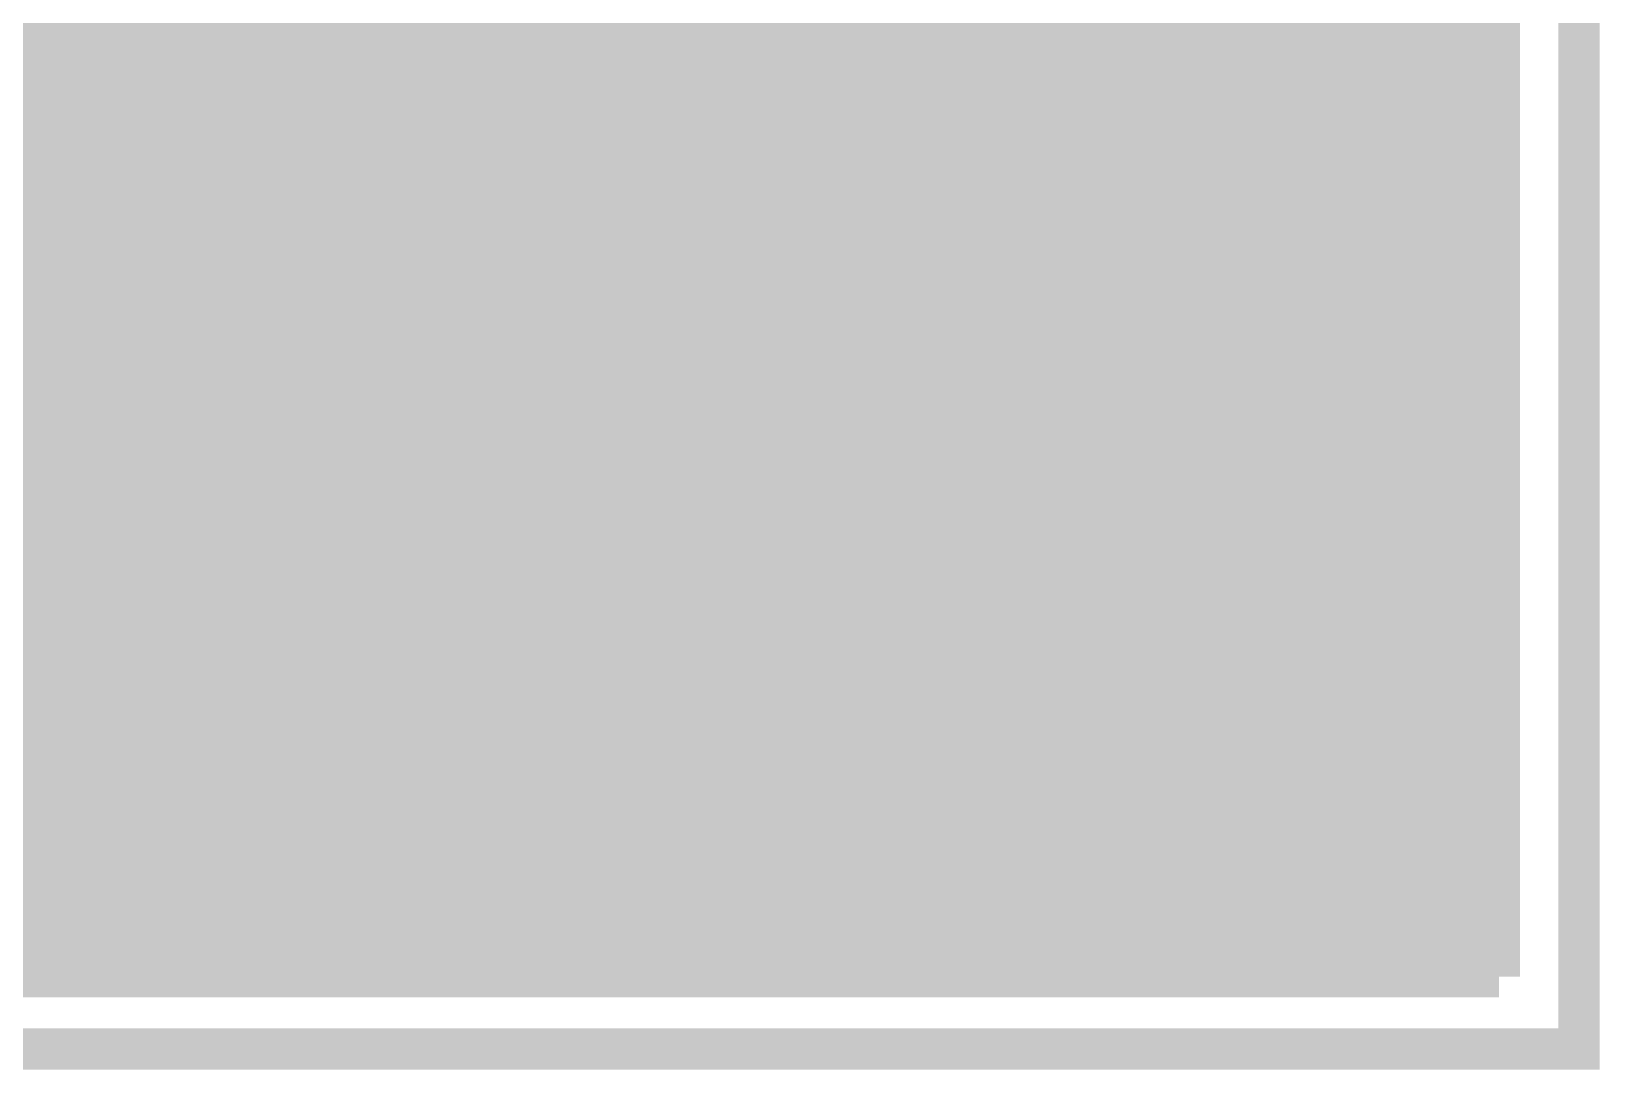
# Model space of a CAD drawing. Extents: x -4 to 136, y -50 to 40.
# Drawn here: x 126.49 to 136.13, y -4.13 to 2.25 of the extents above; entities that cross this region are included whole.
import ezdxf

# ---------------------------------------------------------------- set-up
doc = ezdxf.new("R2010")
doc.units = 0
doc.header["$MEASUREMENT"] = 0
doc.layers.get('0').update_dxf_attribs({"linetype": 'CONTINUOUS'})
for name, color, linetype in [('25-335-0_BOT', 7, 'CONTINUOUS'), ('25-335-0_DRD', 7, 'CONTINUOUS'), ('25-335-0_GND', 6, 'CONTINUOUS'), ('25-335-0_IN1', 4, 'CONTINUOUS'), ('25-335-0_SMT', 5, 'CONTINUOUS'), ('25-335-0_SPT', 10, 'CONTINUOUS'), ('25-335-0_SST', 9, 'CONTINUOUS'), ('25-335-0_TOP', 12, 'CONTINUOUS'), ('THRUHOLE_NPT', 8, 'CONTINUOUS')]:
    doc.layers.add(name, color=color, linetype=linetype)

# ---------------------------------------------------------------- blocks, each defined once
blk = doc.blocks.new('ROUND_1')
at = {"const_width": 1.6002}
blk.add_lwpolyline([(-0.8001, 0, 1), (0.8001, 0, 1)], format="xyb", close=True, dxfattribs=at)
blk = doc.blocks.new('ROUND_46')
at = {"const_width": 2.00025}
blk.add_lwpolyline([(-1.000124, 0, 1), (1.000124, 0, 1)], format="xyb", close=True, dxfattribs=at)
blk = doc.blocks.new('RECTANGLE_2')
blk.add_solid([(0.4826, 0.4064), (0.4826, -0.4064), (-0.4826, 0.4064), (-0.4826, -0.4064)])

msp = doc.modelspace()

# ---------------------------------------------------------------- linework, layer by layer
at = {"layer": '25-335-0_BOT'}
for points, const_width in [([(133.9596, 33.401), (133.9596, 2.33426)], 0.254), ([(134.1882, 33.401), (134.1882, 2.13106)], 0.254), ([(134.4168, 33.401), (134.4168, 1.87706)], 0.254), ([(134.6454, 33.401), (134.6454, 1.5494)], 0.254), ([(134.874, 33.401), (134.874, 1.08458)], 0.254), ([(135.1026, 33.401), (135.1026, -3.556)], 0.254), ([(135.3312, 33.401), (135.3312, -3.556)], 0.254), ([(135.509, 33.401), (135.509, -3.556)], 0.254), ([(124.46, -1.27), (126.492, 0.762), (126.492, 25.146), (128.651, 27.305), (128.651, 29.0068), (127.6858, 29.972), (127.4191, 29.972), (127.4191, 30.50032)], 0.2032), ([(128.4732, 22.95906), (128.4732, -3.556)], 0.254), ([(128.7018, 22.97176), (128.7018, -3.556)], 0.254), ([(128.9304, 22.83714), (128.9304, -3.556)], 0.254), ([(128.2446, 22.73046), (128.2446, -3.556)], 0.254), ([(129.159, 22.75078), (129.159, 0.67056)], 0.254), ([(129.3876, 22.7076), (129.3876, 1.31572)], 0.254), ([(129.8448, 22.733), (129.8448, 1.99644)], 0.254), ([(130.0734, 22.80158), (130.0734, 2.22504)], 0.254), ([(129.6162, 22.70252), (129.6162, 1.70688)], 0.254), ([(128.016, 22.50186), (128.016, -3.556)], 0.254), ([(127.7874, 5.25272), (127.7874, -3.556)], 0.254), ([(126.9238, 5.05206), (126.9238, 0.762)], 0.254), ([(127.5588, 5.03682), (127.5588, -3.556)], 0.254), ([(127.1016, 4.97586), (127.1016, -3.556)], 0.254), ([(127.3302, 4.96316), (127.3302, -3.556)], 0.254), ([(129.99974, 2.159), (126.9238, 2.159)], 0.254), ([(135.509, 2.159), (134.15772, 2.159)], 0.254), ([(129.78638, 1.9304), (126.9238, 1.9304)], 0.254), ([(135.509, 1.9304), (134.37108, 1.9304)], 0.254), ([(129.61112, 1.7018), (126.9238, 1.7018)], 0.254), ([(135.509, 1.7018), (134.54634, 1.7018)], 0.254), ([(129.46888, 1.4732), (126.9238, 1.4732)], 0.254), ([(135.509, 1.4732), (134.68858, 1.4732)], 0.254), ([(129.35204, 1.2446), (126.9238, 1.2446)], 0.254), ([(135.509, 1.2446), (134.80542, 1.2446)], 0.254), ([(129.2606, 1.016), (126.9238, 1.016)], 0.254), ([(135.509, 1.016), (134.8994, 1.016)], 0.254), ([(129.18694, 0.7874), (126.9238, 0.7874)], 0.254), ([(135.509, 0.7874), (134.97052, 0.7874)], 0.254), ([(126.873, 0.5588), (126.873, -3.556)], 0.254), ([(129.13614, 0.5588), (126.873, 0.5588)], 0.254), ([(135.509, 0.5588), (135.02386, 0.5588)], 0.254), ([(126.7968, 0.4572), (125.73, -0.6096)], 0.254), ([(126.6444, 0.30226), (126.6444, -3.556)], 0.254), ([(129.10058, 0.3302), (126.6698, 0.3302)], 0.254), ([(135.509, 0.3302), (135.05942, 0.3302)], 0.254), ([(126.4158, 0.07366), (126.4158, -3.556)], 0.254), ([(129.08534, 0.1016), (126.4412, 0.1016)], 0.254), ([(135.509, 0.1016), (135.07466, 0.1016)], 0.254), ([(129.08534, -0.127), (126.2126, -0.127)], 0.254), ([(135.509, -0.127), (135.07466, -0.127)], 0.254), ([(129.10312, -0.3556), (125.984, -0.3556)], 0.254), ([(135.509, -0.3556), (135.05434, -0.3556)], 0.254), ([(129.13868, -0.5842), (125.7554, -0.5842)], 0.254), ([(135.509, -0.5842), (135.01878, -0.5842)], 0.254), ([(129.159, -0.67056), (129.159, -3.556)], 0.254), ([(129.19456, -0.8128), (125.81382, -0.8128)], 0.254), ([(135.509, -0.8128), (134.96544, -0.8128)], 0.254), ([(129.26822, -1.0414), (125.87224, -1.0414)], 0.254), ([(134.874, -1.08458), (134.874, -3.556)], 0.254), ([(135.509, -1.0414), (134.88924, -1.0414)], 0.254), ([(129.36474, -1.27), (125.89002, -1.27)], 0.254), ([(135.509, -1.27), (134.79526, -1.27)], 0.254), ([(129.3876, -1.31572), (129.3876, -3.556)], 0.254), ([(129.48412, -1.4986), (125.87224, -1.4986)], 0.254), ([(134.6454, -1.5494), (134.6454, -3.556)], 0.254), ([(135.509, -1.4986), (134.67588, -1.4986)], 0.254), ([(129.6289, -1.7272), (125.81382, -1.7272)], 0.254), ([(129.6162, -1.70688), (129.6162, -3.556)], 0.254), ([(135.509, -1.7272), (134.52856, -1.7272)], 0.254), ([(129.80924, -1.9558), (125.71476, -1.9558)], 0.254), ([(135.509, -1.9558), (134.35076, -1.9558)], 0.254), ([(134.4168, -1.87706), (134.4168, -3.556)], 0.254), ([(129.8448, -1.99644), (129.8448, -3.556)], 0.254), ([(134.1882, -2.13106), (134.1882, -3.556)], 0.254), ([(130.02768, -2.1844), (125.55982, -2.1844)], 0.254), ([(130.0734, -2.22504), (130.0734, -3.556)], 0.254), ([(135.509, -2.1844), (134.13232, -2.1844)], 0.254), ([(133.9596, -2.33426), (133.9596, -3.556)], 0.254), ([(130.302, -2.413), (125.31852, -2.413)], 0.254), ([(130.302, -2.413), (130.302, -3.556)], 0.254), ([(135.509, -2.413), (133.858, -2.413)], 0.254), ([(133.731, -2.5019), (133.731, -3.556)], 0.254), ([(130.5306, -2.5654), (130.5306, -3.556)], 0.254), ([(130.66268, -2.6416), (124.86386, -2.6416)], 0.254), ([(130.7592, -2.68986), (130.7592, -3.556)], 0.254), ([(135.509, -2.6416), (133.49478, -2.6416)], 0.254), ([(133.5024, -2.63652), (133.5024, -3.556)], 0.254), ([(130.9878, -2.79146), (130.9878, -3.556)], 0.254), ([(133.2738, -2.74828), (133.2738, -3.556)], 0.254), ([(131.2164, -2.8702), (103.6828, -2.8702)], 0.254), ([(131.2164, -2.8702), (131.2164, -3.556)], 0.254), ([(132.8166, -2.90576), (132.8166, -3.556)], 0.254), ([(135.509, -2.8702), (132.9436, -2.8702)], 0.254), ([(133.0452, -2.83718), (133.0452, -3.556)], 0.254), ([(131.445, -2.92862), (131.445, -3.556)], 0.254), ([(131.6736, -2.96926), (131.6736, -3.556)], 0.254), ([(131.9022, -2.99212), (131.9022, -3.556)], 0.254), ([(132.1308, -2.9972), (132.1308, -3.556)], 0.254), ([(132.3594, -2.9845), (132.3594, -3.556)], 0.254), ([(132.588, -2.95402), (132.588, -3.556)], 0.254), ([(135.509, -3.0988), (95.8469, -3.0988)], 0.254), ([(135.509, -3.3274), (95.87992, -3.3274)], 0.254), ([(135.509, -3.556), (95.82658, -3.556)], 0.254)]:
    msp.add_lwpolyline(points, dxfattribs=dict(at, const_width=const_width))
at = {"layer": '25-335-0_BOT', "const_width": 0.254}
for points in [[(132.08, 2.9972, 0.4142136), (129.0828, 0)], [(135.0772, 0, 0.4142136), (132.08, 2.9972)], [(126.7968, 0.4572, 0.1989124), (126.92305, 0.762)], [(126.7968, 0.4572, 0.1989124), (126.92305, 0.762)], [(129.0828, 0, 0.4142136), (132.08, -2.9972)], [(132.08, -2.9972, 0.4142136), (135.0772, 0)]]:
    msp.add_lwpolyline(points, format="xyb", dxfattribs=at)
at = {"layer": '25-335-0_DRD', "const_width": 0.254}
for points in [[(-4.0005, 34.00044), (-4.0005, -4.0005), (135.99922, -4.0005), (135.99922, 34.00044), (-4.0005, 34.00044)], [(126.365, 1.143), (125.095, 2.413)], [(126.365, 1.143), (126.365, 2.413)], [(125.095, 1.143), (126.365, 1.143)], [(131.445, 0.635), (131.445, -0.635)], [(132.715, 0.635), (131.445, 0.635)], [(132.08, 0.635), (132.08, -0.635)], [(132.715, -0.635), (132.715, 0.635)], [(132.715, 0), (131.445, 0)], [(131.445, -0.635), (132.715, -0.635)]]:
    msp.add_lwpolyline(points, dxfattribs=at)
at = {"layer": '25-335-0_GND', "const_width": 0.254}
msp.add_lwpolyline([(-4.0005, 34.00044), (-4.0005, -4.0005), (135.99922, -4.0005), (135.99922, 34.00044), (-4.0005, 34.00044)], dxfattribs=at)
at = {"layer": '25-335-0_IN1', "const_width": 0.254}
for points in [[(133.9596, 33.401), (133.9596, 0.43942)], [(134.1882, 33.401), (134.1882, -3.556)], [(134.4168, 33.401), (134.4168, -3.556)], [(134.6454, 33.401), (134.6454, -3.556)], [(134.874, 33.401), (134.874, -3.556)], [(135.1026, 33.401), (135.1026, -3.556)], [(135.3312, 33.401), (135.3312, -3.556)], [(135.509, 33.401), (135.509, -3.556)], [(131.2164, 27.47518), (131.2164, 1.7272)], [(133.731, 27.41422), (133.731, 1.00076)], [(130.9878, 27.0891), (130.9878, 1.59004)], [(131.445, 27.12212), (131.445, 1.82372)], [(133.5024, 27.06116), (133.5024, 1.30556)], [(131.6736, 26.89606), (131.6736, 1.88722)], [(133.2738, 26.85796), (133.2738, 1.51638)], [(131.9022, 26.75382), (131.9022, 1.92278)], [(132.1308, 26.66492), (132.1308, 1.9304)], [(133.0452, 26.72842), (133.0452, 1.67132)], [(132.3594, 26.6192), (132.3594, 1.91008)], [(132.588, 26.61666), (132.588, 1.86182)], [(132.8166, 26.64968), (132.8166, 1.78308)], [(128.016, 25.16886), (128.016, -3.556)], [(128.2446, 23.52294), (128.2446, -3.556)], [(130.7592, 23.38324), (130.7592, 1.40716)], [(128.4732, 23.1775), (128.4732, -3.556)], [(130.5306, 23.09876), (130.5306, 1.15062)], [(128.7018, 22.97176), (128.7018, -3.556)], [(130.302, 22.91842), (130.302, 0.75184)], [(128.9304, 22.83714), (128.9304, -3.556)], [(129.159, 22.75078), (129.159, -3.556)], [(129.3876, 22.7076), (129.3876, -3.556)], [(129.8448, 22.733), (129.8448, -3.556)], [(130.0734, 22.80158), (130.0734, -3.556)], [(129.6162, 22.70252), (129.6162, -3.556)], [(126.4158, 15.4559), (126.4158, -3.556)], [(126.6444, 5.42798), (126.6444, -3.556)], [(127.7874, 5.25272), (127.7874, -3.556)], [(126.873, 5.08508), (126.873, -3.556)], [(127.5588, 5.03682), (127.5588, -3.556)], [(127.1016, 4.97586), (127.1016, -3.556)], [(127.3302, 4.96316), (127.3302, -3.556)], [(135.509, 2.159), (101.5746, 2.159)], [(135.509, 1.9304), (101.8032, 1.9304)], [(131.16814, 1.7018), (102.0318, 1.7018)], [(135.509, 1.7018), (132.99186, 1.7018)], [(130.83286, 1.4732), (103.23322, 1.4732)], [(135.509, 1.4732), (133.32714, 1.4732)], [(130.60426, 1.2446), (103.5177, 1.2446)], [(135.509, 1.2446), (133.55574, 1.2446)], [(130.43916, 1.016), (104.76484, 1.016)], [(135.509, 1.016), (133.72084, 1.016)], [(130.31724, 0.7874), (104.95788, 0.7874)], [(135.509, 0.7874), (133.84276, 0.7874)], [(130.23088, 0.5588), (112.03686, 0.5588)], [(135.509, 0.5588), (133.92658, 0.5588)], [(130.17754, 0.3302), (112.20958, 0.3302)], [(135.509, 0.3302), (133.98246, 0.3302)], [(130.15214, 0.1016), (124.86386, 0.1016)], [(135.509, 0.1016), (134.00786, 0.1016)], [(130.15214, -0.127), (125.31852, -0.127)], [(135.509, -0.127), (134.00532, -0.127)], [(130.18262, -0.3556), (125.55982, -0.3556)], [(135.509, -0.3556), (133.97738, -0.3556)], [(133.9596, -0.43942), (133.9596, -3.556)], [(130.2385, -0.5842), (125.71476, -0.5842)], [(135.509, -0.5842), (133.91896, -0.5842)], [(130.302, -0.75184), (130.302, -3.556)], [(130.3274, -0.8128), (125.81382, -0.8128)], [(135.509, -0.8128), (133.83006, -0.8128)], [(130.4544, -1.0414), (125.87224, -1.0414)], [(135.509, -1.0414), (133.7056, -1.0414)], [(133.731, -1.00076), (133.731, -3.556)], [(130.5306, -1.15062), (130.5306, -3.556)], [(130.62458, -1.27), (125.89002, -1.27)], [(135.509, -1.27), (133.53288, -1.27)], [(133.5024, -1.30556), (133.5024, -3.556)], [(130.7592, -1.40716), (130.7592, -3.556)], [(130.86334, -1.4986), (125.87224, -1.4986)], [(133.2738, -1.51638), (133.2738, -3.556)], [(135.509, -1.4986), (133.29666, -1.4986)], [(130.9878, -1.59004), (130.9878, -3.556)], [(131.2164, -1.7272), (125.81382, -1.7272)], [(131.2164, -1.7272), (131.2164, -3.556)], [(135.509, -1.7272), (132.94106, -1.7272)], [(133.0452, -1.67132), (133.0452, -3.556)], [(131.445, -1.82372), (131.445, -3.556)], [(132.8166, -1.78308), (132.8166, -3.556)], [(135.509, -1.9558), (125.71476, -1.9558)], [(131.6736, -1.88722), (131.6736, -3.556)], [(131.9022, -1.92278), (131.9022, -3.556)], [(132.1308, -1.9304), (132.1308, -3.556)], [(132.3594, -1.91008), (132.3594, -3.556)], [(132.588, -1.86182), (132.588, -3.556)], [(135.509, -2.1844), (125.55982, -2.1844)], [(135.509, -2.413), (125.31852, -2.413)], [(135.509, -2.6416), (124.86386, -2.6416)], [(135.509, -2.8702), (103.6828, -2.8702)], [(135.509, -3.0988), (95.8469, -3.0988)], [(135.509, -3.3274), (95.87992, -3.3274)], [(135.509, -3.556), (95.82658, -3.556)]]:
    msp.add_lwpolyline(points, dxfattribs=at)
for points in [[(132.08, 1.9304, 0.4142136), (130.1496, 0)], [(134.0104, 0, 0.4142136), (132.08, 1.9304)], [(130.1496, 0, 0.4142136), (132.08, -1.9304)], [(132.08, -1.9304, 0.4142136), (134.0104, 0)]]:
    msp.add_lwpolyline(points, format="xyb", dxfattribs=at)
at = {"layer": '25-335-0_SST', "const_width": 0.1524}
for points in [[(127.8255, 1.0795), (127.8255, 4.0005), (126.1872, 4.0005), (126.1872, 1.0795), (127.8255, 1.0795)], [(127.11176, -0.86106), (127.11176, -0.38608)], [(126.09576, -0.6223), (127.11176, -0.6223)], [(126.60376, -1.22428), (126.60376, -1.57988), (126.77394, -1.69926), (126.94412, -1.69926), (127.11176, -1.57988), (127.11176, -1.22428), (126.09576, -1.22428)], [(126.26594, -2.06248), (126.09576, -2.1209), (126.09576, -2.4765), (126.26594, -2.53746), (126.60376, -2.53746), (126.77394, -2.41808), (126.77394, -2.06248), (127.11176, -2.06248), (127.11176, -2.53746)]]:
    msp.add_lwpolyline(points, dxfattribs=at)
at = {"layer": '25-335-0_TOP'}
for points, const_width in [([(135.509, 33.401), (135.509, -3.556)], 0.254), ([(130.5306, 14.0843), (130.5306, 1.15062)], 0.254), ([(130.7592, 14.0843), (130.7592, 1.40716)], 0.254), ([(130.9878, 14.0843), (130.9878, 1.59004)], 0.254), ([(131.2164, 14.0843), (131.2164, 1.7272)], 0.254), ([(131.445, 14.0843), (131.445, 1.82372)], 0.254), ([(131.6736, 14.0843), (131.6736, 1.88722)], 0.254), ([(131.9022, 14.0843), (131.9022, 1.92278)], 0.254), ([(132.1308, 14.0843), (132.1308, 1.9304)], 0.254), ([(132.3594, 14.0843), (132.3594, 1.91008)], 0.254), ([(128.9304, 4.2418), (128.9304, -3.556)], 0.254), ([(129.159, 4.25958), (129.159, -3.556)], 0.254), ([(129.3876, 4.25958), (129.3876, -3.556)], 0.254), ([(129.6162, 4.25958), (129.6162, -3.556)], 0.254), ([(129.8448, 4.25958), (129.8448, -3.556)], 0.254), ([(130.0734, 4.25958), (130.0734, -3.556)], 0.254), ([(130.302, 4.25958), (130.302, 0.75184)], 0.254), ([(132.588, 4.25958), (132.588, 1.86182)], 0.254), ([(132.8166, 4.25958), (132.8166, 1.78308)], 0.254), ([(133.0452, 4.25958), (133.0452, 1.67132)], 0.254), ([(133.2738, 4.25958), (133.2738, 1.51638)], 0.254), ([(133.5024, 4.25958), (133.5024, 1.30556)], 0.254), ([(133.731, 4.25958), (133.731, 1.00076)], 0.254), ([(133.9596, 4.25958), (133.9596, 0.43942)], 0.254), ([(134.1882, 4.25958), (134.1882, -3.556)], 0.254), ([(134.4168, 4.25958), (134.4168, -3.556)], 0.254), ([(134.6454, 4.25958), (134.6454, -3.556)], 0.254), ([(134.874, 4.25958), (134.874, -3.556)], 0.254), ([(135.1026, 4.25958), (135.1026, -3.556)], 0.254), ([(135.3312, 4.25958), (135.3312, -3.556)], 0.254), ([(128.7018, 4.0132), (128.7018, -3.556)], 0.254), ([(128.4732, 3.7846), (128.4732, -3.556)], 0.254), ([(127, 3.2512), (127.889, 3.2512), (127.889, -2.794), (127.381, -3.302), (95.25, -3.302), (95.25, -1.9812)], 0.381), ([(128.4097, 3.2512), (128.4097, -2.794)], 0.254), ([(135.509, 2.159), (128.4097, 2.159)], 0.254), ([(135.509, 1.9304), (128.4097, 1.9304)], 0.254), ([(125.73, 1.778), (125.7808, 1.8288), (127, 1.8288)], 0.2032), ([(126.1872, 1.8288), (127, 1.8288)], 0.254), ([(127, 1.0922), (127, 1.8288)], 0.254), ([(131.16814, 1.7018), (128.4097, 1.7018)], 0.254), ([(135.509, 1.7018), (132.99186, 1.7018)], 0.254), ([(130.83286, 1.4732), (128.4097, 1.4732)], 0.254), ([(135.509, 1.4732), (133.32714, 1.4732)], 0.254), ([(130.60426, 1.2446), (128.4097, 1.2446)], 0.254), ([(135.509, 1.2446), (133.55574, 1.2446)], 0.254), ([(127.3683, 1.0922), (126.1872, 1.0922)], 0.254), ([(126.4158, 1.0922), (126.4158, -2.7813)], 0.254), ([(126.6444, 1.0922), (126.6444, -2.7813)], 0.254), ([(126.873, 1.0922), (126.873, -2.7813)], 0.254), ([(127.1016, 1.0922), (127.1016, -2.7813)], 0.254), ([(127.3302, 1.0922), (127.3302, -2.6162)], 0.254), ([(127.3683, 1.0922), (127.3683, -2.5781)], 0.254), ([(127.3683, 1.016), (121.8057, 1.016)], 0.254), ([(130.43916, 1.016), (128.4097, 1.016)], 0.254), ([(135.509, 1.016), (133.72084, 1.016)], 0.254), ([(127.3683, 0.7874), (122.0978, 0.7874)], 0.254), ([(130.31724, 0.7874), (128.4097, 0.7874)], 0.254), ([(135.509, 0.7874), (133.84276, 0.7874)], 0.254), ([(127.3683, 0.5588), (122.36958, 0.5588)], 0.254), ([(130.23088, 0.5588), (128.4097, 0.5588)], 0.254), ([(135.509, 0.5588), (133.92658, 0.5588)], 0.254), ([(127.3683, 0.3302), (122.6566, 0.3302)], 0.254), ([(130.17754, 0.3302), (128.4097, 0.3302)], 0.254), ([(135.509, 0.3302), (133.98246, 0.3302)], 0.254), ([(127.3683, 0.1016), (124.86386, 0.1016)], 0.254), ([(130.15214, 0.1016), (128.4097, 0.1016)], 0.254), ([(135.509, 0.1016), (134.00786, 0.1016)], 0.254), ([(127.3683, -0.127), (125.31852, -0.127)], 0.254), ([(130.15214, -0.127), (128.4097, -0.127)], 0.254), ([(135.509, -0.127), (134.00532, -0.127)], 0.254), ([(127.3683, -0.3556), (125.55982, -0.3556)], 0.254), ([(130.18262, -0.3556), (128.4097, -0.3556)], 0.254), ([(135.509, -0.3556), (133.97738, -0.3556)], 0.254), ([(133.9596, -0.43942), (133.9596, -3.556)], 0.254), ([(127.3683, -0.5842), (125.71476, -0.5842)], 0.254), ([(130.2385, -0.5842), (128.4097, -0.5842)], 0.254), ([(135.509, -0.5842), (133.91896, -0.5842)], 0.254), ([(130.302, -0.75184), (130.302, -3.556)], 0.254), ([(127.3683, -0.8128), (125.81382, -0.8128)], 0.254), ([(130.3274, -0.8128), (128.4097, -0.8128)], 0.254), ([(135.509, -0.8128), (133.83006, -0.8128)], 0.254), ([(127.3683, -1.0414), (125.87224, -1.0414)], 0.254), ([(130.4544, -1.0414), (128.4097, -1.0414)], 0.254), ([(135.509, -1.0414), (133.7056, -1.0414)], 0.254), ([(133.731, -1.00076), (133.731, -3.556)], 0.254), ([(130.5306, -1.15062), (130.5306, -3.556)], 0.254), ([(127.3683, -1.27), (125.89002, -1.27)], 0.254), ([(130.62458, -1.27), (128.4097, -1.27)], 0.254), ([(135.509, -1.27), (133.53288, -1.27)], 0.254), ([(133.5024, -1.30556), (133.5024, -3.556)], 0.254), ([(130.7592, -1.40716), (130.7592, -3.556)], 0.254), ([(127.3683, -1.4986), (125.87224, -1.4986)], 0.254), ([(130.86334, -1.4986), (128.4097, -1.4986)], 0.254), ([(133.2738, -1.51638), (133.2738, -3.556)], 0.254), ([(135.509, -1.4986), (133.29666, -1.4986)], 0.254), ([(130.9878, -1.59004), (130.9878, -3.556)], 0.254), ([(127.3683, -1.7272), (125.81382, -1.7272)], 0.254), ([(131.2164, -1.7272), (128.4097, -1.7272)], 0.254), ([(131.2164, -1.7272), (131.2164, -3.556)], 0.254), ([(135.509, -1.7272), (132.94106, -1.7272)], 0.254), ([(133.0452, -1.67132), (133.0452, -3.556)], 0.254), ([(131.445, -1.82372), (131.445, -3.556)], 0.254), ([(132.8166, -1.78308), (132.8166, -3.556)], 0.254), ([(127.3683, -1.9558), (125.71476, -1.9558)], 0.254), ([(135.509, -1.9558), (128.4097, -1.9558)], 0.254), ([(131.6736, -1.88722), (131.6736, -3.556)], 0.254), ([(131.9022, -1.92278), (131.9022, -3.556)], 0.254), ([(132.1308, -1.9304), (132.1308, -3.556)], 0.254), ([(132.3594, -1.91008), (132.3594, -3.556)], 0.254), ([(132.588, -1.86182), (132.588, -3.556)], 0.254), ([(127.3683, -2.1844), (125.55982, -2.1844)], 0.254), ([(135.509, -2.1844), (128.4097, -2.1844)], 0.254), ([(127.3683, -2.413), (125.31852, -2.413)], 0.254), ([(135.509, -2.413), (128.4097, -2.413)], 0.254), ([(127.3683, -2.5781), (127.1651, -2.7813)], 0.254), ([(127.3048, -2.6416), (124.86386, -2.6416)], 0.254), ([(135.509, -2.6416), (128.4097, -2.6416)], 0.254), ([(127.1651, -2.7813), (123.54306, -2.7813)], 0.254), ([(135.509, -2.8702), (128.40462, -2.8702)], 0.254), ([(135.509, -3.0988), (128.31064, -3.0988)], 0.254), ([(128.2573, -3.1623), (127.8636, -3.556)], 0.254), ([(128.2446, -3.175), (128.2446, -3.556)], 0.254), ([(135.509, -3.3274), (128.0922, -3.3274)], 0.254), ([(128.016, -3.4036), (128.016, -3.556)], 0.254), ([(135.509, -3.556), (127.8636, -3.556)], 0.254)]:
    msp.add_lwpolyline(points, dxfattribs=dict(at, const_width=const_width))
at = {"layer": '25-335-0_TOP', "const_width": 0.254}
for points in [[(132.08, 1.9304, 0.4142136), (130.1496, 0)], [(134.0104, 0, 0.4142136), (132.08, 1.9304)], [(130.1496, 0, 0.4142136), (132.08, -1.9304)], [(132.08, -1.9304, 0.4142136), (134.0104, 0)], [(128.2573, -3.1623, 0.1989124), (128.40985, -2.794)]]:
    msp.add_lwpolyline(points, format="xyb", dxfattribs=at)

# ---------------------------------------------------------------- block references
at = {"layer": '25-335-0_BOT'}
msp.add_blockref('ROUND_1', (132.08, 0), dxfattribs=at)
at = {"layer": '25-335-0_GND'}
msp.add_blockref('ROUND_46', (132.08, 0), dxfattribs=at)
at = {"layer": '25-335-0_IN1'}
msp.add_blockref('ROUND_1', (132.08, 0), dxfattribs=at)
at = {"layer": '25-335-0_SMT'}
msp.add_blockref('RECTANGLE_2', (127, 1.8288), dxfattribs=at)
at = {"layer": '25-335-0_SPT'}
msp.add_blockref('RECTANGLE_2', (127, 1.8288), dxfattribs=at)
at = {"layer": '25-335-0_TOP'}
for name, p in [('RECTANGLE_2', (127, 1.8288)), ('ROUND_1', (132.08, 0))]:
    msp.add_blockref(name, p, dxfattribs=at)
at = {"layer": 'THRUHOLE_NPT'}
msp.add_blockref('ROUND_1', (132.08, 0), dxfattribs=at)

doc.saveas('drawing.dxf')
